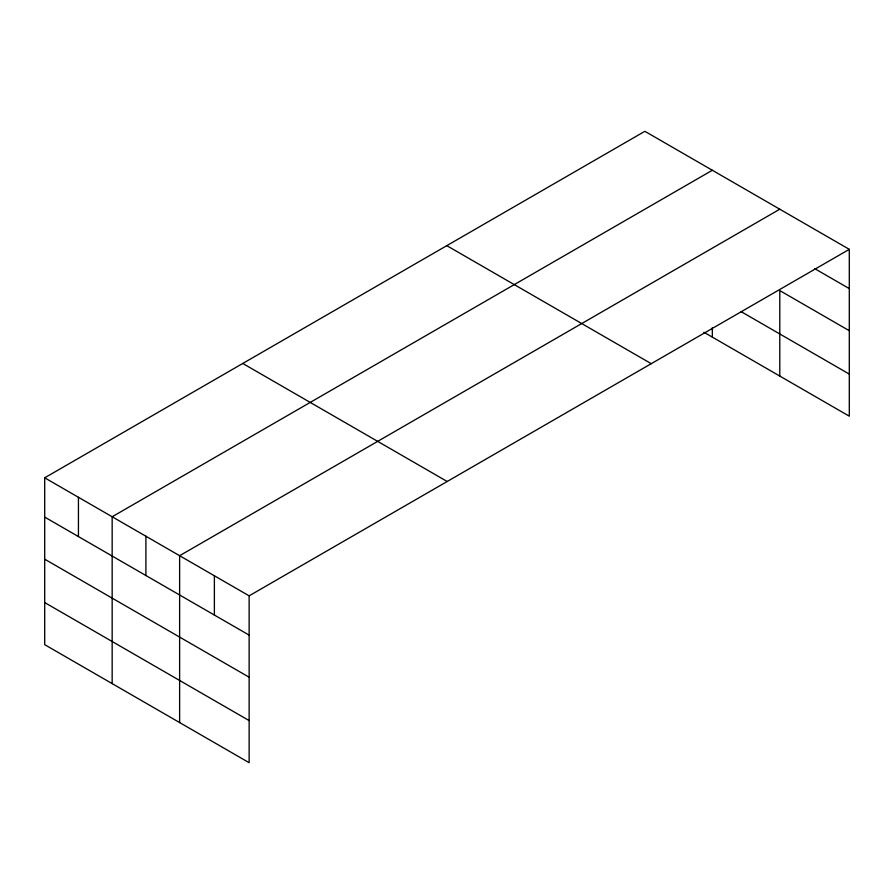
<?xml version="1.0" encoding="UTF-8"?>
<svg xmlns="http://www.w3.org/2000/svg" width="894" height="894" viewBox="0 0 894 894"><rect width="100%" height="100%" fill="white"/><g stroke="black" fill="none" stroke-linecap="round" stroke-linejoin="round"><path stroke-width="1.34" d="M44.7 477.809L249.135 595.84L249.135 762.694L44.7 644.663L44.7 477.809L644.865 131.306L849.3 249.337L849.3 416.191L703.891 332.244M712.328 170.262L112.163 516.766L112.163 683.608M779.791 209.207L179.627 555.71L179.627 722.564M249.135 595.84L849.3 249.337M814.546 268.546L849.3 288.617M849.3 330.713L779.791 290.584L779.791 376.061M741.238 311.704L849.3 374.094M446.81 245.66L651.245 363.69M242.755 363.467L447.19 481.497M44.7 517.09L249.135 635.12M44.7 559.186L249.135 677.216M44.7 602.556L249.135 720.586M712.328 327.606L712.328 337.105M214.381 575.781L214.381 615.05M145.901 536.232L145.901 575.512M78.437 497.287L78.437 536.556"/></g></svg>
